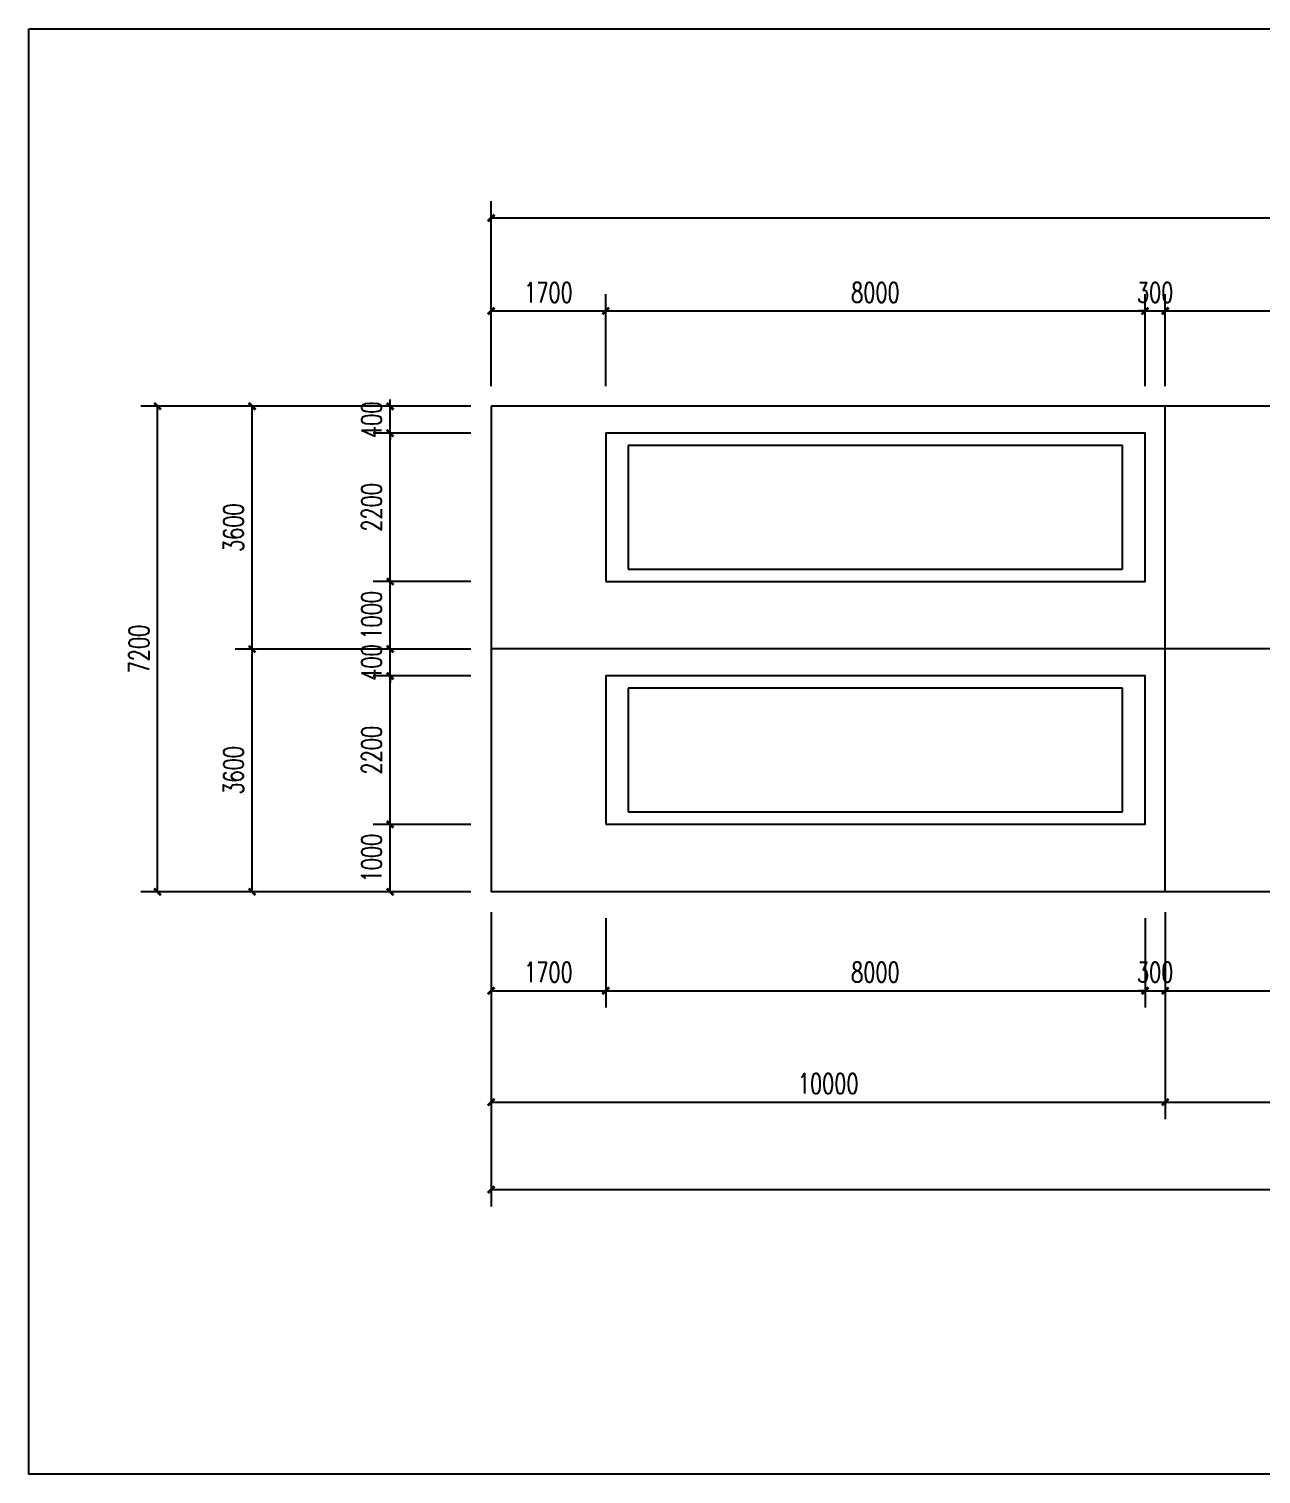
# Model space of a CAD drawing. Extents: x -76502 to 88679, y -12865 to 57615.
# Drawn here: x 13846 to 32125, y -12865 to 8567 of the extents above; entities that cross this region are included whole.
import ezdxf

# ---------------------------------------------------------------- set-up
doc = ezdxf.new("R2010")
doc.units = 0
doc.header["$LTSCALE"] = 1000
doc.header["$MEASUREMENT"] = 0
for name, color, linetype in [('AXIS_TEXT', 7, 'Continuous'), ('E_WINDOW', 4, 'Continuous'), ('edge', 180, 'Continuous'), ('GTV3_ELEV_OPENING', 7, 'Continuous'), ('PUB_DIM', 3, 'Continuous')]:
    doc.layers.add(name, color=color, linetype=linetype)
doc.styles.add('_TCH_DIM_T3', font='SIMPLEX', dxfattribs={"width": 0.705882, "bigfont": 'GBCBIG'})
doc.dimstyles.new('_TCH_ARCH&&100', dxfattribs={"dimtxt": 297.5, "dimasz": 100, "dimexe": 250, "dimexo": 300, "dimgap": 126.25, "dimtad": 1, "dimdec": 0, "dimtxsty": '_TCH_DIM_T3', "dimblk": 'ARCHTICK', "dimcen": 2.5, "dimclrt": 7, "dimazin": 2, "dimtfac": 1, "dimtdec": 0, "dimtix": 1, "dimtmove": 2, "dimatfit": 3, "dimfxl": 100})

# ---------------------------------------------------------------- blocks, each defined once
blk = doc.blocks.new('_ArchTick')
at = {"color": 0, "linetype": 'ByBlock', "const_width": 0.4}
blk.add_lwpolyline([(-0.5, -0.5), (0.5, 0.5)], dxfattribs=at)
blk = doc.blocks.new('*D57')
at = {"layer": 'Defpoints', "color": 0, "transparency": 16777216}
for p in [(15754, 2971), (20703, 2971), (20703, -4229)]:
    blk.add_point(p, dxfattribs=at)
at = {"layer": 'PUB_DIM', "color": 0, "lineweight": -2, "transparency": 16777216}
for p, q in [((20403, 2971), (15504, 2971)), ((15754, -4229), (15754, 2971)), ((20403, -4229), (15504, -4229))]:
    blk.add_line(p, q, dxfattribs=at)
at = {"layer": 'PUB_DIM', "color": 0, "lineweight": -2, "transparency": 16777216, "xscale": 100, "yscale": 100, "zscale": 100}
for p, rotation in [((15754, 2971), 90), ((15754, -4229), 270)]:
    blk.add_blockref('_ArchTick', p, dxfattribs=dict(at, rotation=rotation))
at = {"layer": 'PUB_DIM', "color": 7, "transparency": 16777216, "insert": (15479, -629), "char_height": 297.5, "attachment_point": 5, "rotation": 90, "style": '_TCH_DIM_T3'}
blk.add_mtext('\\A1;7200', dxfattribs=at)
blk = doc.blocks.new('*D58')
at = {"layer": 'Defpoints', "color": 0, "transparency": 16777216}
for p in [(17157, 2971), (20703, 2971), (20703, -629)]:
    blk.add_point(p, dxfattribs=at)
at = {"layer": 'PUB_DIM', "color": 0, "lineweight": -2, "transparency": 16777216}
for p, q in [((20403, 2971), (16907, 2971)), ((17157, -629), (17157, 2971)), ((20403, -629), (16907, -629))]:
    blk.add_line(p, q, dxfattribs=at)
at = {"layer": 'PUB_DIM', "color": 0, "lineweight": -2, "transparency": 16777216, "xscale": 100, "yscale": 100, "zscale": 100}
for p, rotation in [((17157, 2971), 90), ((17157, -629), 270)]:
    blk.add_blockref('_ArchTick', p, dxfattribs=dict(at, rotation=rotation))
at = {"layer": 'PUB_DIM', "color": 7, "transparency": 16777216, "insert": (16882, 1171), "char_height": 297.5, "attachment_point": 5, "rotation": 90, "style": '_TCH_DIM_T3'}
blk.add_mtext('\\A1;3600', dxfattribs=at)
blk = doc.blocks.new('*D59')
at = {"layer": 'Defpoints', "color": 0, "transparency": 16777216}
for p in [(17157, -629), (20703, -629), (20703, -4229)]:
    blk.add_point(p, dxfattribs=at)
at = {"layer": 'PUB_DIM', "color": 0, "lineweight": -2, "transparency": 16777216}
for p, q in [((20403, -629), (16907, -629)), ((17157, -4229), (17157, -629)), ((20403, -4229), (16907, -4229))]:
    blk.add_line(p, q, dxfattribs=at)
at = {"layer": 'PUB_DIM', "color": 0, "lineweight": -2, "transparency": 16777216, "xscale": 100, "yscale": 100, "zscale": 100}
for p, rotation in [((17157, -629), 90), ((17157, -4229), 270)]:
    blk.add_blockref('_ArchTick', p, dxfattribs=dict(at, rotation=rotation))
at = {"layer": 'PUB_DIM', "color": 7, "transparency": 16777216, "insert": (16882, -2429), "char_height": 297.5, "attachment_point": 5, "rotation": 90, "style": '_TCH_DIM_T3'}
blk.add_mtext('\\A1;3600', dxfattribs=at)
blk = doc.blocks.new('*D60')
at = {"layer": 'Defpoints', "color": 0, "transparency": 16777216}
for p in [(19205, 2971), (20703, 2971), (20703, 2571)]:
    blk.add_point(p, dxfattribs=at)
at = {"layer": 'PUB_DIM', "color": 0, "lineweight": -2, "transparency": 16777216}
for p, q in [((19205, 2971), (19205, 3071)), ((20403, 2971), (18955, 2971)), ((19205, 2571), (19205, 2971)), ((20403, 2571), (18955, 2571)), ((19205, 2571), (19205, 2471))]:
    blk.add_line(p, q, dxfattribs=at)
at = {"layer": 'PUB_DIM', "color": 0, "lineweight": -2, "transparency": 16777216, "xscale": 100, "yscale": 100, "zscale": 100}
for p, rotation in [((19205, 2971), 270), ((19205, 2571), 90)]:
    blk.add_blockref('_ArchTick', p, dxfattribs=dict(at, rotation=rotation))
at = {"layer": 'PUB_DIM', "color": 7, "transparency": 16777216, "insert": (18930, 2771), "char_height": 297.5, "attachment_point": 5, "rotation": 90, "style": '_TCH_DIM_T3'}
blk.add_mtext('\\A1;400', dxfattribs=at)
blk = doc.blocks.new('*D61')
at = {"layer": 'Defpoints', "color": 0, "transparency": 16777216}
for p in [(19205, 2571), (20703, 2571), (20703, 371)]:
    blk.add_point(p, dxfattribs=at)
at = {"layer": 'PUB_DIM', "color": 0, "lineweight": -2, "transparency": 16777216}
for p, q in [((20403, 2571), (18955, 2571)), ((19205, 371), (19205, 2571)), ((20403, 371), (18955, 371))]:
    blk.add_line(p, q, dxfattribs=at)
at = {"layer": 'PUB_DIM', "color": 0, "lineweight": -2, "transparency": 16777216, "xscale": 100, "yscale": 100, "zscale": 100}
for p, rotation in [((19205, 2571), 90), ((19205, 371), 270)]:
    blk.add_blockref('_ArchTick', p, dxfattribs=dict(at, rotation=rotation))
at = {"layer": 'PUB_DIM', "color": 7, "transparency": 16777216, "insert": (18930, 1471), "char_height": 297.5, "attachment_point": 5, "rotation": 90, "style": '_TCH_DIM_T3'}
blk.add_mtext('\\A1;2200', dxfattribs=at)
blk = doc.blocks.new('*D62')
at = {"layer": 'Defpoints', "color": 0, "transparency": 16777216}
for p in [(19205, 371), (20703, 371), (20703, -629)]:
    blk.add_point(p, dxfattribs=at)
at = {"layer": 'PUB_DIM', "color": 0, "lineweight": -2, "transparency": 16777216}
for p, q in [((20403, 371), (18955, 371)), ((19205, -629), (19205, 371)), ((20403, -629), (18955, -629))]:
    blk.add_line(p, q, dxfattribs=at)
at = {"layer": 'PUB_DIM', "color": 0, "lineweight": -2, "transparency": 16777216, "xscale": 100, "yscale": 100, "zscale": 100}
for p, rotation in [((19205, 371), 90), ((19205, -629), 270)]:
    blk.add_blockref('_ArchTick', p, dxfattribs=dict(at, rotation=rotation))
at = {"layer": 'PUB_DIM', "color": 7, "transparency": 16777216, "insert": (18930, -129), "char_height": 297.5, "attachment_point": 5, "rotation": 90, "style": '_TCH_DIM_T3'}
blk.add_mtext('\\A1;1000', dxfattribs=at)
blk = doc.blocks.new('*D63')
at = {"layer": 'Defpoints', "color": 0, "transparency": 16777216}
for p in [(19205, -629), (20703, -629), (20703, -1029)]:
    blk.add_point(p, dxfattribs=at)
at = {"layer": 'PUB_DIM', "color": 0, "lineweight": -2, "transparency": 16777216}
for p, q in [((20403, -629), (18955, -629)), ((19205, -629), (19205, -529)), ((19205, -1029), (19205, -629)), ((20403, -1029), (18955, -1029)), ((19205, -1029), (19205, -1129))]:
    blk.add_line(p, q, dxfattribs=at)
at = {"layer": 'PUB_DIM', "color": 0, "lineweight": -2, "transparency": 16777216, "xscale": 100, "yscale": 100, "zscale": 100}
for p, rotation in [((19205, -629), 270), ((19205, -1029), 90)]:
    blk.add_blockref('_ArchTick', p, dxfattribs=dict(at, rotation=rotation))
at = {"layer": 'PUB_DIM', "color": 7, "transparency": 16777216, "insert": (18930, -829), "char_height": 297.5, "attachment_point": 5, "rotation": 90, "style": '_TCH_DIM_T3'}
blk.add_mtext('\\A1;400', dxfattribs=at)
blk = doc.blocks.new('*D64')
at = {"layer": 'Defpoints', "color": 0, "transparency": 16777216}
for p in [(19205, -1029), (20703, -1029), (20703, -3229)]:
    blk.add_point(p, dxfattribs=at)
at = {"layer": 'PUB_DIM', "color": 0, "lineweight": -2, "transparency": 16777216}
for p, q in [((20403, -1029), (18955, -1029)), ((19205, -3229), (19205, -1029)), ((20403, -3229), (18955, -3229))]:
    blk.add_line(p, q, dxfattribs=at)
at = {"layer": 'PUB_DIM', "color": 0, "lineweight": -2, "transparency": 16777216, "xscale": 100, "yscale": 100, "zscale": 100}
for p, rotation in [((19205, -1029), 90), ((19205, -3229), 270)]:
    blk.add_blockref('_ArchTick', p, dxfattribs=dict(at, rotation=rotation))
at = {"layer": 'PUB_DIM', "color": 7, "transparency": 16777216, "insert": (18930, -2129), "char_height": 297.5, "attachment_point": 5, "rotation": 90, "style": '_TCH_DIM_T3'}
blk.add_mtext('\\A1;2200', dxfattribs=at)
blk = doc.blocks.new('*D65')
at = {"layer": 'Defpoints', "color": 0, "transparency": 16777216}
for p in [(19205, -3229), (20703, -3229), (20703, -4229)]:
    blk.add_point(p, dxfattribs=at)
at = {"layer": 'PUB_DIM', "color": 0, "lineweight": -2, "transparency": 16777216}
for p, q in [((20403, -3229), (18955, -3229)), ((19205, -4229), (19205, -3229)), ((20403, -4229), (18955, -4229))]:
    blk.add_line(p, q, dxfattribs=at)
at = {"layer": 'PUB_DIM', "color": 0, "lineweight": -2, "transparency": 16777216, "xscale": 100, "yscale": 100, "zscale": 100}
for p, rotation in [((19205, -3229), 90), ((19205, -4229), 270)]:
    blk.add_blockref('_ArchTick', p, dxfattribs=dict(at, rotation=rotation))
at = {"layer": 'PUB_DIM', "color": 7, "transparency": 16777216, "insert": (18930, -3729), "char_height": 297.5, "attachment_point": 5, "rotation": 90, "style": '_TCH_DIM_T3'}
blk.add_mtext('\\A1;1000', dxfattribs=at)
blk = doc.blocks.new('*D66')
at = {"layer": 'Defpoints', "color": 0, "transparency": 16777216}
for p in [(45703, 5763), (20703, 2971), (45703, 2971)]:
    blk.add_point(p, dxfattribs=at)
at = {"layer": 'PUB_DIM', "color": 0, "lineweight": -2, "transparency": 16777216}
for p, q in [((20703, 3271), (20703, 6013)), ((45703, 3271), (45703, 6013)), ((20703, 5763), (45703, 5763))]:
    blk.add_line(p, q, dxfattribs=at)
at = {"layer": 'PUB_DIM', "color": 0, "lineweight": -2, "transparency": 16777216, "xscale": 100, "yscale": 100, "zscale": 100, "rotation": 180}
blk.add_blockref('_ArchTick', (20703, 5763), dxfattribs=at)
at = {"layer": 'PUB_DIM', "color": 0, "lineweight": -2, "transparency": 16777216, "xscale": 100, "yscale": 100, "zscale": 100}
blk.add_blockref('_ArchTick', (45703, 5763), dxfattribs=at)
at = {"layer": 'PUB_DIM', "color": 7, "transparency": 16777216, "insert": (33203, 6038), "char_height": 297.5, "attachment_point": 5, "style": '_TCH_DIM_T3'}
blk.add_mtext('\\A1;25000', dxfattribs=at)
blk = doc.blocks.new('*D67')
at = {"layer": 'Defpoints', "color": 0, "transparency": 16777216}
for p in [(22403, 4384), (20703, 2971), (22403, 2971)]:
    blk.add_point(p, dxfattribs=at)
at = {"layer": 'PUB_DIM', "color": 0, "lineweight": -2, "transparency": 16777216}
for p, q in [((20703, 3271), (20703, 4634)), ((22403, 3271), (22403, 4634)), ((20703, 4384), (22403, 4384))]:
    blk.add_line(p, q, dxfattribs=at)
at = {"layer": 'PUB_DIM', "color": 0, "lineweight": -2, "transparency": 16777216, "xscale": 100, "yscale": 100, "zscale": 100, "rotation": 180}
blk.add_blockref('_ArchTick', (20703, 4384), dxfattribs=at)
at = {"layer": 'PUB_DIM', "color": 0, "lineweight": -2, "transparency": 16777216, "xscale": 100, "yscale": 100, "zscale": 100}
blk.add_blockref('_ArchTick', (22403, 4384), dxfattribs=at)
at = {"layer": 'PUB_DIM', "color": 7, "transparency": 16777216, "insert": (21553, 4659), "char_height": 297.5, "attachment_point": 5, "style": '_TCH_DIM_T3'}
blk.add_mtext('\\A1;1700', dxfattribs=at)
blk = doc.blocks.new('*D68')
at = {"layer": 'Defpoints', "color": 0, "transparency": 16777216}
for p in [(30403, 4384), (22403, 2971), (30403, 2971)]:
    blk.add_point(p, dxfattribs=at)
at = {"layer": 'PUB_DIM', "color": 0, "lineweight": -2, "transparency": 16777216}
for p, q in [((22403, 3271), (22403, 4634)), ((30403, 3271), (30403, 4634)), ((22403, 4384), (30403, 4384))]:
    blk.add_line(p, q, dxfattribs=at)
at = {"layer": 'PUB_DIM', "color": 0, "lineweight": -2, "transparency": 16777216, "xscale": 100, "yscale": 100, "zscale": 100, "rotation": 180}
blk.add_blockref('_ArchTick', (22403, 4384), dxfattribs=at)
at = {"layer": 'PUB_DIM', "color": 0, "lineweight": -2, "transparency": 16777216, "xscale": 100, "yscale": 100, "zscale": 100}
blk.add_blockref('_ArchTick', (30403, 4384), dxfattribs=at)
at = {"layer": 'PUB_DIM', "color": 7, "transparency": 16777216, "insert": (26403, 4659), "char_height": 297.5, "attachment_point": 5, "style": '_TCH_DIM_T3'}
blk.add_mtext('\\A1;8000', dxfattribs=at)
blk = doc.blocks.new('*D69')
at = {"layer": 'Defpoints', "color": 0, "transparency": 16777216}
for p in [(30703, 4384), (30403, 2971), (30703, 2971)]:
    blk.add_point(p, dxfattribs=at)
at = {"layer": 'PUB_DIM', "color": 0, "lineweight": -2, "transparency": 16777216}
for p, q in [((30403, 3271), (30403, 4634)), ((30703, 3271), (30703, 4634)), ((30403, 4384), (30303, 4384)), ((30403, 4384), (30703, 4384)), ((30703, 4384), (30803, 4384))]:
    blk.add_line(p, q, dxfattribs=at)
at = {"layer": 'PUB_DIM', "color": 0, "lineweight": -2, "transparency": 16777216, "xscale": 100, "yscale": 100, "zscale": 100}
blk.add_blockref('_ArchTick', (30403, 4384), dxfattribs=at)
at = {"layer": 'PUB_DIM', "color": 0, "lineweight": -2, "transparency": 16777216, "xscale": 100, "yscale": 100, "zscale": 100, "rotation": 180}
blk.add_blockref('_ArchTick', (30703, 4384), dxfattribs=at)
at = {"layer": 'PUB_DIM', "color": 7, "transparency": 16777216, "insert": (30553, 4659), "char_height": 297.5, "attachment_point": 5, "style": '_TCH_DIM_T3'}
blk.add_mtext('\\A1;300', dxfattribs=at)
blk = doc.blocks.new('*D70')
at = {"layer": 'Defpoints', "color": 0, "transparency": 16777216}
for p in [(34803, 4384), (30703, 2971), (34803, 2971)]:
    blk.add_point(p, dxfattribs=at)
at = {"layer": 'PUB_DIM', "color": 0, "lineweight": -2, "transparency": 16777216}
for p, q in [((30703, 3271), (30703, 4634)), ((34803, 3271), (34803, 4634)), ((30703, 4384), (34803, 4384))]:
    blk.add_line(p, q, dxfattribs=at)
at = {"layer": 'PUB_DIM', "color": 0, "lineweight": -2, "transparency": 16777216, "xscale": 100, "yscale": 100, "zscale": 100, "rotation": 180}
blk.add_blockref('_ArchTick', (30703, 4384), dxfattribs=at)
at = {"layer": 'PUB_DIM', "color": 0, "lineweight": -2, "transparency": 16777216, "xscale": 100, "yscale": 100, "zscale": 100}
blk.add_blockref('_ArchTick', (34803, 4384), dxfattribs=at)
at = {"layer": 'PUB_DIM', "color": 7, "transparency": 16777216, "insert": (32753, 4659), "char_height": 297.5, "attachment_point": 5, "style": '_TCH_DIM_T3'}
blk.add_mtext('\\A1;4100', dxfattribs=at)
blk = doc.blocks.new('*D77')
at = {"layer": 'Defpoints', "color": 0, "transparency": 16777216}
for p in [(20703, -4229), (45703, -4229), (45703, -8646)]:
    blk.add_point(p, dxfattribs=at)
at = {"layer": 'PUB_DIM', "color": 0, "lineweight": -2, "transparency": 16777216}
for p, q in [((20703, -4529), (20703, -8896)), ((45703, -4529), (45703, -8896)), ((20703, -8646), (45703, -8646))]:
    blk.add_line(p, q, dxfattribs=at)
at = {"layer": 'PUB_DIM', "color": 0, "lineweight": -2, "transparency": 16777216, "xscale": 100, "yscale": 100, "zscale": 100, "rotation": 180}
blk.add_blockref('_ArchTick', (20703, -8646), dxfattribs=at)
at = {"layer": 'PUB_DIM', "color": 0, "lineweight": -2, "transparency": 16777216, "xscale": 100, "yscale": 100, "zscale": 100}
blk.add_blockref('_ArchTick', (45703, -8646), dxfattribs=at)
at = {"layer": 'PUB_DIM', "color": 7, "transparency": 16777216, "insert": (33203, -8371), "char_height": 297.5, "attachment_point": 5, "style": '_TCH_DIM_T3'}
blk.add_mtext('\\A1;25000', dxfattribs=at)
blk = doc.blocks.new('*D78')
at = {"layer": 'Defpoints', "color": 0, "transparency": 16777216}
for p in [(20703, -4229), (30703, -4229), (30703, -7349)]:
    blk.add_point(p, dxfattribs=at)
at = {"layer": 'PUB_DIM', "color": 0, "lineweight": -2, "transparency": 16777216}
for p, q in [((20703, -4529), (20703, -7599)), ((30703, -4529), (30703, -7599)), ((20703, -7349), (30703, -7349))]:
    blk.add_line(p, q, dxfattribs=at)
at = {"layer": 'PUB_DIM', "color": 0, "lineweight": -2, "transparency": 16777216, "xscale": 100, "yscale": 100, "zscale": 100, "rotation": 180}
blk.add_blockref('_ArchTick', (20703, -7349), dxfattribs=at)
at = {"layer": 'PUB_DIM', "color": 0, "lineweight": -2, "transparency": 16777216, "xscale": 100, "yscale": 100, "zscale": 100}
blk.add_blockref('_ArchTick', (30703, -7349), dxfattribs=at)
at = {"layer": 'PUB_DIM', "color": 7, "transparency": 16777216, "insert": (25703, -7074), "char_height": 297.5, "attachment_point": 5, "style": '_TCH_DIM_T3'}
blk.add_mtext('\\A1;10000', dxfattribs=at)
blk = doc.blocks.new('*D79')
at = {"layer": 'Defpoints', "color": 0, "transparency": 16777216}
for p in [(30703, -4229), (45703, -4229), (45703, -7349)]:
    blk.add_point(p, dxfattribs=at)
at = {"layer": 'PUB_DIM', "color": 0, "lineweight": -2, "transparency": 16777216}
for p, q in [((30703, -4529), (30703, -7599)), ((45703, -4529), (45703, -7599)), ((30703, -7349), (45703, -7349))]:
    blk.add_line(p, q, dxfattribs=at)
at = {"layer": 'PUB_DIM', "color": 0, "lineweight": -2, "transparency": 16777216, "xscale": 100, "yscale": 100, "zscale": 100, "rotation": 180}
blk.add_blockref('_ArchTick', (30703, -7349), dxfattribs=at)
at = {"layer": 'PUB_DIM', "color": 0, "lineweight": -2, "transparency": 16777216, "xscale": 100, "yscale": 100, "zscale": 100}
blk.add_blockref('_ArchTick', (45703, -7349), dxfattribs=at)
at = {"layer": 'PUB_DIM', "color": 7, "transparency": 16777216, "insert": (38203, -7074), "char_height": 297.5, "attachment_point": 5, "style": '_TCH_DIM_T3'}
blk.add_mtext('\\A1;15000', dxfattribs=at)
blk = doc.blocks.new('*D80')
at = {"layer": 'Defpoints', "color": 0, "transparency": 16777216}
for p in [(20703, -4318), (22403, -4318), (22403, -5697)]:
    blk.add_point(p, dxfattribs=at)
at = {"layer": 'PUB_DIM', "color": 0, "lineweight": -2, "transparency": 16777216}
for p, q in [((20703, -4618), (20703, -5947)), ((22403, -4618), (22403, -5947)), ((20703, -5697), (22403, -5697))]:
    blk.add_line(p, q, dxfattribs=at)
at = {"layer": 'PUB_DIM', "color": 0, "lineweight": -2, "transparency": 16777216, "xscale": 100, "yscale": 100, "zscale": 100, "rotation": 180}
blk.add_blockref('_ArchTick', (20703, -5697), dxfattribs=at)
at = {"layer": 'PUB_DIM', "color": 0, "lineweight": -2, "transparency": 16777216, "xscale": 100, "yscale": 100, "zscale": 100}
blk.add_blockref('_ArchTick', (22403, -5697), dxfattribs=at)
at = {"layer": 'PUB_DIM', "color": 7, "transparency": 16777216, "insert": (21553, -5422), "char_height": 297.5, "attachment_point": 5, "style": '_TCH_DIM_T3'}
blk.add_mtext('\\A1;1700', dxfattribs=at)
blk = doc.blocks.new('*D81')
at = {"layer": 'Defpoints', "color": 0, "transparency": 16777216}
for p in [(22403, -4318), (30403, -4318), (30403, -5697)]:
    blk.add_point(p, dxfattribs=at)
at = {"layer": 'PUB_DIM', "color": 0, "lineweight": -2, "transparency": 16777216}
for p, q in [((22403, -4618), (22403, -5947)), ((30403, -4618), (30403, -5947)), ((22403, -5697), (30403, -5697))]:
    blk.add_line(p, q, dxfattribs=at)
at = {"layer": 'PUB_DIM', "color": 0, "lineweight": -2, "transparency": 16777216, "xscale": 100, "yscale": 100, "zscale": 100, "rotation": 180}
blk.add_blockref('_ArchTick', (22403, -5697), dxfattribs=at)
at = {"layer": 'PUB_DIM', "color": 0, "lineweight": -2, "transparency": 16777216, "xscale": 100, "yscale": 100, "zscale": 100}
blk.add_blockref('_ArchTick', (30403, -5697), dxfattribs=at)
at = {"layer": 'PUB_DIM', "color": 7, "transparency": 16777216, "insert": (26403, -5422), "char_height": 297.5, "attachment_point": 5, "style": '_TCH_DIM_T3'}
blk.add_mtext('\\A1;8000', dxfattribs=at)
blk = doc.blocks.new('*D82')
at = {"layer": 'Defpoints', "color": 0, "transparency": 16777216}
for p in [(30403, -4318), (30703, -4318), (30703, -5697)]:
    blk.add_point(p, dxfattribs=at)
at = {"layer": 'PUB_DIM', "color": 0, "lineweight": -2, "transparency": 16777216}
for p, q in [((30403, -4618), (30403, -5947)), ((30703, -4618), (30703, -5947)), ((30403, -5697), (30303, -5697)), ((30403, -5697), (30703, -5697)), ((30703, -5697), (30803, -5697))]:
    blk.add_line(p, q, dxfattribs=at)
at = {"layer": 'PUB_DIM', "color": 0, "lineweight": -2, "transparency": 16777216, "xscale": 100, "yscale": 100, "zscale": 100}
blk.add_blockref('_ArchTick', (30403, -5697), dxfattribs=at)
at = {"layer": 'PUB_DIM', "color": 0, "lineweight": -2, "transparency": 16777216, "xscale": 100, "yscale": 100, "zscale": 100, "rotation": 180}
blk.add_blockref('_ArchTick', (30703, -5697), dxfattribs=at)
at = {"layer": 'PUB_DIM', "color": 7, "transparency": 16777216, "insert": (30553, -5422), "char_height": 297.5, "attachment_point": 5, "style": '_TCH_DIM_T3'}
blk.add_mtext('\\A1;300', dxfattribs=at)
blk = doc.blocks.new('*D83')
at = {"layer": 'Defpoints', "color": 0, "transparency": 16777216}
for p in [(30703, -4318), (34803, -4318), (34803, -5697)]:
    blk.add_point(p, dxfattribs=at)
at = {"layer": 'PUB_DIM', "color": 0, "lineweight": -2, "transparency": 16777216}
for p, q in [((30703, -4618), (30703, -5947)), ((34803, -4618), (34803, -5947)), ((30703, -5697), (34803, -5697))]:
    blk.add_line(p, q, dxfattribs=at)
at = {"layer": 'PUB_DIM', "color": 0, "lineweight": -2, "transparency": 16777216, "xscale": 100, "yscale": 100, "zscale": 100, "rotation": 180}
blk.add_blockref('_ArchTick', (30703, -5697), dxfattribs=at)
at = {"layer": 'PUB_DIM', "color": 0, "lineweight": -2, "transparency": 16777216, "xscale": 100, "yscale": 100, "zscale": 100}
blk.add_blockref('_ArchTick', (34803, -5697), dxfattribs=at)
at = {"layer": 'PUB_DIM', "color": 7, "transparency": 16777216, "insert": (32753, -5422), "char_height": 297.5, "attachment_point": 5, "style": '_TCH_DIM_T3'}
blk.add_mtext('\\A1;4100', dxfattribs=at)
blk = doc.blocks.new('$EWDLib$00000533')
for p, q in [((0, 600), (1200, 600)), ((0, 0), (0, 600)), ((1200, 600), (1200, 0)), ((50, 550), (1150, 550)), ((50, 50), (50, 550)), ((1150, 550), (1150, 50)), ((1150, 50), (50, 50)), ((1200, 0), (0, 0))]:
    blk.add_line(p, q)

msp = doc.modelspace()

# ---------------------------------------------------------------- linework, layer by layer
at = {"layer": 'AXIS_TEXT'}
for p, q in [((45702.8, 2971.5), (20702.8, 2971.5)), ((20702.8, 2971.5), (20702.8, -4228.5)), ((30702.8, -4228.5), (30702.8, 2971.5)), ((45702.8, -628.5), (20702.8, -628.5)), ((45702.8, -4228.5), (20702.8, -4228.5))]:
    msp.add_line(p, q, dxfattribs=at)
at = {"layer": 'edge'}
msp.add_lwpolyline([(13845.8, 8567), (51419.1, 8567), (51419.1, -12864.6), (13845.8, -12864.6)], close=True, dxfattribs=at)
at = {"layer": 'GTV3_ELEV_OPENING'}
for points in [[(22402.8, 371.5), (30402.8, 371.5), (30402.8, 2571.5), (22402.8, 2571.5)], [(22402.8, -3228.5), (30402.8, -3228.5), (30402.8, -1028.5), (22402.8, -1028.5)]]:
    msp.add_lwpolyline(points, close=True, dxfattribs=at)

# ---------------------------------------------------------------- block references
at = {"layer": 'E_WINDOW', "xscale": 6.666666666666607, "yscale": -3.666666666666666}
for p in [(22402.8, 2571.5), (22402.8, -1028.5)]:
    msp.add_blockref('$EWDLib$00000533', p, dxfattribs=at)

# ---------------------------------------------------------------- dimensions: what is measured, and where the dimension line sits
at = {"layer": 'PUB_DIM'}
for p1, p2, distance, picture, middle in [((20702.8, 2971.5), (45702.8, 2971.5), 2791.7, '*D66', (33202.8, 6038.2)), ((20702.8, 2971.5), (22402.8, 2971.5), 1412.3, '*D67', (21552.8, 4658.8)), ((22402.8, 2971.5), (30402.8, 2971.5), 1412.3, '*D68', (26402.8, 4658.8)), ((30402.8, 2971.5), (30702.8, 2971.5), 1412.3, '*D69', (30552.8, 4658.8)), ((30702.8, 2971.5), (34802.8, 2971.5), 1412.3, '*D70', (32752.8, 4658.8)), ((20702.8, -4228.5), (20702.8, 2971.5), 4948.8, '*D57', (15479, -628.5)), ((20702.8, -628.5), (20702.8, 2971.5), 3545.6, '*D58', (16882.2, 1171.5)), ((20702.8, 2571.5), (20702.8, 2971.5), 1498.2, '*D60', (18929.6, 2771.5)), ((20702.8, 371.5), (20702.8, 2571.5), 1498.2, '*D61', (18929.6, 1471.5)), ((20702.8, -628.5), (20702.8, 371.5), 1498.2, '*D62', (18929.6, -128.5)), ((20702.8, -4228.5), (20702.8, -628.5), 3545.6, '*D59', (16882.2, -2428.5)), ((20702.8, -1028.5), (20702.8, -628.5), 1498.2, '*D63', (18929.6, -828.5)), ((20702.8, -3228.5), (20702.8, -1028.5), 1498.2, '*D64', (18929.6, -2128.5)), ((20702.8, -4228.5), (20702.8, -3228.5), 1498.2, '*D65', (18929.6, -3728.5)), ((20702.8, -4228.5), (45702.8, -4228.5), -4417.8, '*D77', (33202.8, -8371.3)), ((20702.8, -4228.5), (30702.8, -4228.5), -3120.2, '*D78', (25702.8, -7073.7)), ((30702.8, -4228.5), (45702.8, -4228.5), -3120.2, '*D79', (38202.8, -7073.7)), ((20702.8, -4318.1), (22402.8, -4318.1), -1378.6, '*D80', (21552.8, -5421.7)), ((22402.8, -4318.1), (30402.8, -4318.1), -1378.6, '*D81', (26402.8, -5421.7)), ((30402.8, -4318.1), (30702.8, -4318.1), -1378.6, '*D82', (30552.8, -5421.7)), ((30702.8, -4318.1), (34802.8, -4318.1), -1378.6, '*D83', (32752.8, -5421.7))]:
    dim = msp.add_aligned_dim(p1=p1, p2=p2, distance=distance, dimstyle='_TCH_ARCH&&100', dxfattribs=at)
    dim.commit()
    dim.dimension.update_dxf_attribs({"geometry": picture, "text_midpoint": middle})

doc.saveas('drawing.dxf')
